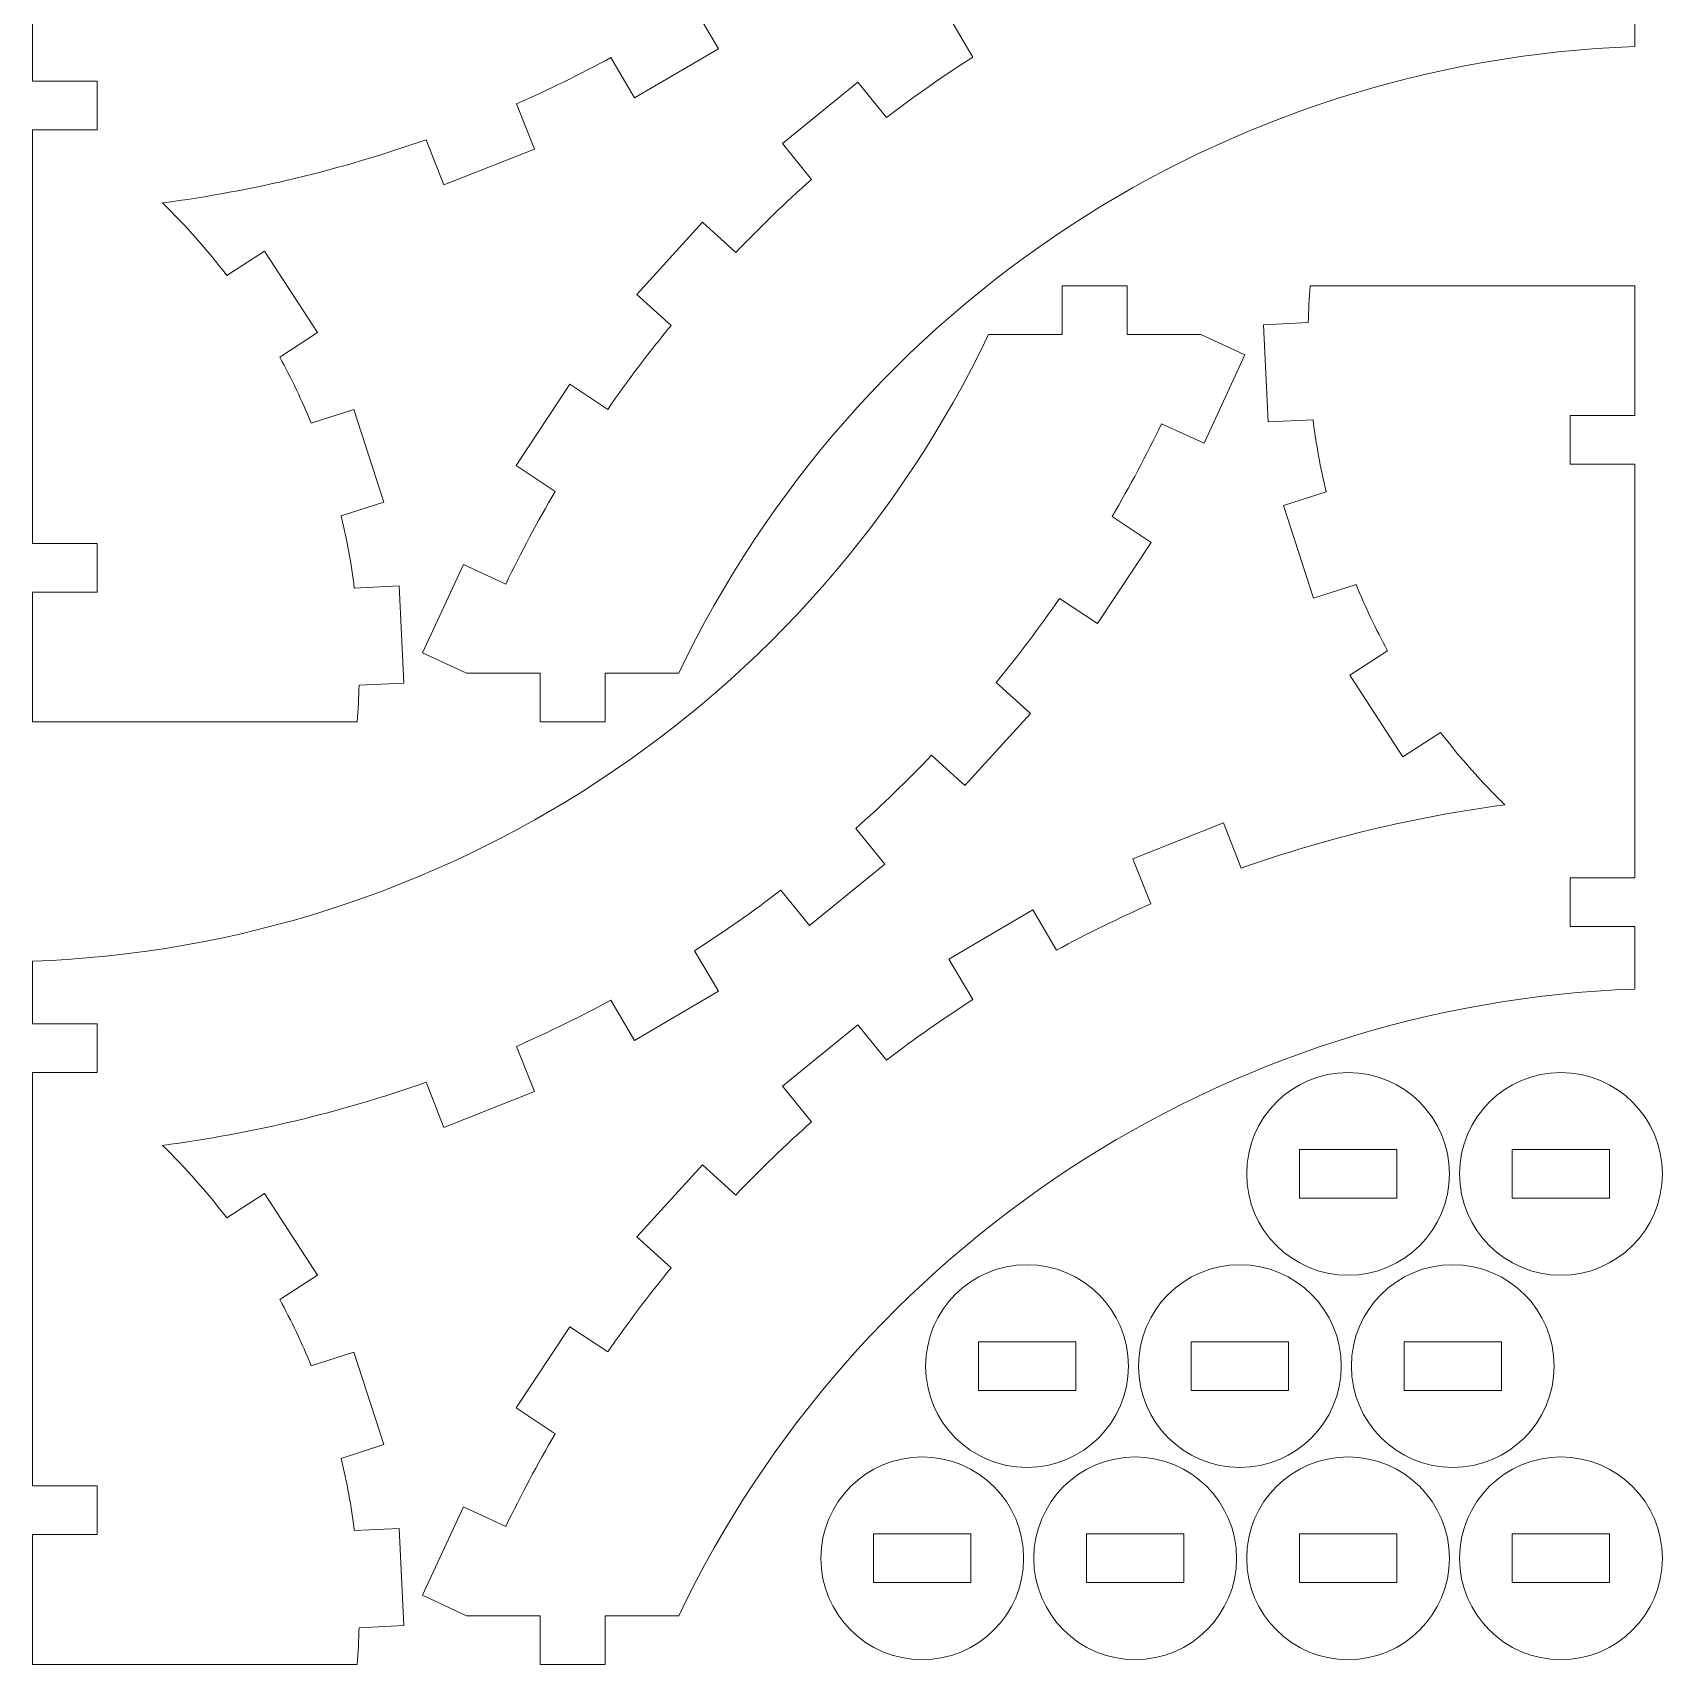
# Model space of a CAD drawing. Header units: millimetres. Extents: x -254 to 254, y -206 to 206.
# Drawn here: x -253.8 to -153.4, y 5 to 105.7 of the extents above; entities that cross this region are included whole.
import ezdxf

# ---------------------------------------------------------------- set-up
doc = ezdxf.new("R2010")
doc.units = ezdxf.units.MM
doc.header["$MEASUREMENT"] = 0
doc.layers.add('Camada 1', color=7, linetype='Continuous')

msp = doc.modelspace()

# ---------------------------------------------------------------- linework, layer by layer
at = {"layer": 'Camada 1', "lineweight": 20}
for points, knots in [([(-198.4234, 119.2103), (-199.9189, 117.6447), (-201.4772, 116.1405), (-203.0946, 114.7013), (-203.0946, 114.7013), (-203.0946, 114.7013), (-201.3016, 112.4915), (-201.3016, 112.4915), (-201.3016, 112.4915), (-201.3016, 112.4915), (-205.9609, 108.711), (-205.9609, 108.711), (-205.9609, 108.711), (-205.9609, 108.711), (-207.7237, 110.8836), (-207.7237, 110.8836), (-207.7237, 110.8836), (-209.4428, 109.571), (-211.2145, 108.3285), (-213.0343, 107.1595), (-213.0343, 107.1595), (-213.0343, 107.1595), (-211.5705, 104.6588), (-211.5705, 104.6588), (-211.5705, 104.6588), (-211.5705, 104.6588), (-216.7485, 101.6277), (-216.7485, 101.6277), (-216.7485, 101.6277), (-216.7485, 101.6277), (-218.2005, 104.1081), (-218.2005, 104.1081), (-218.2005, 104.1081), (-220.0988, 103.0808), (-222.038, 102.1308), (-224.0131, 101.2604), (-224.0131, 101.2604), (-224.0131, 101.2604), (-222.9072, 98.4717), (-222.9072, 98.4717), (-222.9072, 98.4717), (-222.9072, 98.4717), (-228.4845, 96.2598), (-228.4845, 96.2598), (-228.4845, 96.2598), (-228.4845, 96.2598), (-229.5905, 99.0485), (-229.5905, 99.0485), (-229.5905, 99.0485), (-234.8558, 97.1856), (-240.3016, 95.8793), (-245.8389, 95.1508), (-245.8389, 95.1508), (-244.4075, 93.761), (-243.082, 92.266), (-241.8736, 90.6784), (-241.8736, 90.6784), (-241.8736, 90.6784), (-239.5526, 92.1842), (-239.5526, 92.1842), (-239.5526, 92.1842), (-239.5526, 92.1842), (-236.287, 87.1508), (-236.287, 87.1508), (-236.287, 87.1508), (-236.287, 87.1508), (-238.6079, 85.645), (-238.6079, 85.645), (-238.6079, 85.645), (-237.884, 84.3213), (-237.2356, 82.9578), (-236.6658, 81.5609), (-236.6658, 81.5609), (-236.6658, 81.5609), (-234.0329, 82.4109), (-234.0329, 82.4109), (-234.0329, 82.4109), (-234.0329, 82.4109), (-232.1896, 76.701), (-232.1896, 76.701), (-232.1896, 76.701), (-232.1896, 76.701), (-234.8225, 75.8511), (-234.8225, 75.8511), (-234.8225, 75.8511), (-234.468, 74.3847), (-234.1967, 72.8994), (-234.01, 71.4023), (-234.01, 71.4023), (-234.01, 71.4023), (-231.2467, 71.5379), (-231.2467, 71.5379), (-231.2467, 71.5379), (-231.2467, 71.5379), (-230.9528, 65.5451), (-230.9528, 65.5451), (-230.9528, 65.5451), (-230.9528, 65.5451), (-233.7161, 65.4095), (-233.7161, 65.4095), (-233.7161, 65.4095), (-233.7357, 64.6556), (-233.7767, 63.9024), (-233.8389, 63.1508), (-233.8389, 63.1508), (-233.8389, 63.1508), (-253.8389, 63.1508), (-253.8389, 63.1508), (-253.8389, 63.1508), (-253.8389, 63.1508), (-253.8389, 71.1508), (-253.8389, 71.1508), (-253.8389, 71.1508), (-253.8389, 71.1508), (-249.853, 71.1508), (-249.853, 71.1508), (-249.853, 71.1508), (-249.853, 71.1508), (-249.853, 74.1508), (-249.853, 74.1508), (-249.853, 74.1508), (-249.853, 74.1508), (-253.8389, 74.1508), (-253.8389, 74.1508), (-253.8389, 74.1508), (-253.8389, 74.1508), (-253.8389, 76.2362), (-253.8389, 76.2362), (-253.8389, 76.2362), (-253.8389, 76.2362), (-253.8389, 82.0304), (-253.8389, 82.0304), (-253.8389, 82.0304), (-253.8389, 82.0304), (-253.8389, 83.1154), (-253.8389, 83.1154), (-253.8389, 83.1154), (-253.8389, 83.1154), (-253.8389, 84.0413), (-253.8389, 84.0413), (-253.8389, 84.0413), (-253.8389, 84.0413), (-253.8389, 87.7763), (-253.8389, 87.7763), (-253.8389, 87.7763), (-253.8389, 87.7763), (-253.8389, 89.258), (-253.8389, 89.258), (-253.8389, 89.258), (-253.8389, 89.258), (-253.8389, 95.354), (-253.8389, 95.354), (-253.8389, 95.354), (-253.8389, 95.354), (-253.8389, 99.6508), (-253.8389, 99.6508), (-253.8389, 99.6508), (-253.8389, 99.6508), (-249.853, 99.6508), (-249.853, 99.6508), (-249.853, 99.6508), (-249.853, 99.6508), (-249.853, 102.6508), (-249.853, 102.6508), (-249.853, 102.6508), (-249.853, 102.6508), (-253.8389, 102.6508), (-253.8389, 102.6508), (-253.8389, 102.6508), (-253.8389, 102.6508), (-253.8389, 106.511), (-253.8389, 106.511), (-253.8389, 106.511), (-228.5367, 107.4175), (-205.8333, 122.3062), (-194.9179, 145.1508), (-194.9179, 145.1508), (-194.9179, 145.1508), (-190.3784, 145.1508), (-190.3784, 145.1508), (-190.3784, 145.1508), (-190.3784, 145.1508), (-190.3784, 148.1508), (-190.3784, 148.1508), (-190.3784, 148.1508), (-190.3784, 148.1508), (-186.3784, 148.1508), (-186.3784, 148.1508), (-186.3784, 148.1508), (-186.3784, 148.1508), (-186.3784, 145.1508), (-186.3784, 145.1508), (-186.3784, 145.1508), (-186.3784, 145.1508), (-181.8389, 145.1508), (-181.8389, 145.1508), (-181.8389, 145.1508), (-181.8389, 145.1508), (-179.1159, 143.8919), (-179.1159, 143.8919), (-179.1159, 143.8919), (-179.1159, 143.8919), (-181.6337, 138.4457), (-181.6337, 138.4457), (-181.6337, 138.4457), (-181.6337, 138.4457), (-184.246, 139.6535), (-184.246, 139.6535), (-184.246, 139.6535), (-185.1866, 137.7075), (-186.2056, 135.8005), (-187.3005, 133.9371), (-187.3005, 133.9371), (-187.3005, 133.9371), (-184.885, 132.3369), (-184.885, 132.3369), (-184.885, 132.3369), (-184.885, 132.3369), (-188.1986, 127.3349), (-188.1986, 127.3349), (-188.1986, 127.3349), (-188.1986, 127.3349), (-190.5326, 128.8811), (-190.5326, 128.8811), (-190.5326, 128.8811), (-191.766, 127.1025), (-193.071, 125.3746), (-194.4445, 123.7018), (-194.4445, 123.7018), (-194.4445, 123.7018), (-192.3375, 121.789), (-192.3375, 121.789), (-192.3375, 121.789), (-192.3375, 121.789), (-196.3705, 117.3465), (-196.3705, 117.3465), (-196.3705, 117.3465), (-196.3705, 117.3465), (-198.4234, 119.2103), (-198.4234, 119.2103)], [0, 0, 0, 0, 0.01639344, 0.01639344, 0.01639344, 0.01639344, 0.03278689, 0.03278689, 0.03278689, 0.03278689, 0.04918033, 0.04918033, 0.04918033, 0.04918033, 0.06557377, 0.06557377, 0.06557377, 0.06557377, 0.08196721, 0.08196721, 0.08196721, 0.08196721, 0.09836066, 0.09836066, 0.09836066, 0.09836066, 0.1147541, 0.1147541, 0.1147541, 0.1147541, 0.13114754, 0.13114754, 0.13114754, 0.13114754, 0.14754098, 0.14754098, 0.14754098, 0.14754098, 0.16393443, 0.16393443, 0.16393443, 0.16393443, 0.18032787, 0.18032787, 0.18032787, 0.18032787, 0.19672131, 0.19672131, 0.19672131, 0.19672131, 0.21311475, 0.21311475, 0.21311475, 0.21311475, 0.2295082, 0.2295082, 0.2295082, 0.2295082, 0.24590164, 0.24590164, 0.24590164, 0.24590164, 0.26229508, 0.26229508, 0.26229508, 0.26229508, 0.27868852, 0.27868852, 0.27868852, 0.27868852, 0.29508197, 0.29508197, 0.29508197, 0.29508197, 0.31147541, 0.31147541, 0.31147541, 0.31147541, 0.32786885, 0.32786885, 0.32786885, 0.32786885, 0.3442623, 0.3442623, 0.3442623, 0.3442623, 0.36065574, 0.36065574, 0.36065574, 0.36065574, 0.37704918, 0.37704918, 0.37704918, 0.37704918, 0.39344262, 0.39344262, 0.39344262, 0.39344262, 0.40983607, 0.40983607, 0.40983607, 0.40983607, 0.42622951, 0.42622951, 0.42622951, 0.42622951, 0.44262295, 0.44262295, 0.44262295, 0.44262295, 0.45901639, 0.45901639, 0.45901639, 0.45901639, 0.47540984, 0.47540984, 0.47540984, 0.47540984, 0.49180328, 0.49180328, 0.49180328, 0.49180328, 0.50819672, 0.50819672, 0.50819672, 0.50819672, 0.52459016, 0.52459016, 0.52459016, 0.52459016, 0.54098361, 0.54098361, 0.54098361, 0.54098361, 0.55737705, 0.55737705, 0.55737705, 0.55737705, 0.57377049, 0.57377049, 0.57377049, 0.57377049, 0.59016393, 0.59016393, 0.59016393, 0.59016393, 0.60655738, 0.60655738, 0.60655738, 0.60655738, 0.62295082, 0.62295082, 0.62295082, 0.62295082, 0.63934426, 0.63934426, 0.63934426, 0.63934426, 0.6557377, 0.6557377, 0.6557377, 0.6557377, 0.67213115, 0.67213115, 0.67213115, 0.67213115, 0.68852459, 0.68852459, 0.68852459, 0.68852459, 0.70491803, 0.70491803, 0.70491803, 0.70491803, 0.72131148, 0.72131148, 0.72131148, 0.72131148, 0.73770492, 0.73770492, 0.73770492, 0.73770492, 0.75409836, 0.75409836, 0.75409836, 0.75409836, 0.7704918, 0.7704918, 0.7704918, 0.7704918, 0.78688525, 0.78688525, 0.78688525, 0.78688525, 0.80327869, 0.80327869, 0.80327869, 0.80327869, 0.81967213, 0.81967213, 0.81967213, 0.81967213, 0.83606557, 0.83606557, 0.83606557, 0.83606557, 0.85245902, 0.85245902, 0.85245902, 0.85245902, 0.86885246, 0.86885246, 0.86885246, 0.86885246, 0.8852459, 0.8852459, 0.8852459, 0.8852459, 0.90163934, 0.90163934, 0.90163934, 0.90163934, 0.91803279, 0.91803279, 0.91803279, 0.91803279, 0.93442623, 0.93442623, 0.93442623, 0.93442623, 0.95081967, 0.95081967, 0.95081967, 0.95081967, 0.96721311, 0.96721311, 0.96721311, 0.96721311, 1, 1, 1, 1]), ([(-210.5008, 92.0913), (-209.0053, 93.6569), (-207.447, 95.1611), (-205.8296, 96.6003), (-205.8296, 96.6003), (-205.8296, 96.6003), (-207.6226, 98.8101), (-207.6226, 98.8101), (-207.6226, 98.8101), (-207.6226, 98.8101), (-202.9633, 102.5906), (-202.9633, 102.5906), (-202.9633, 102.5906), (-202.9633, 102.5906), (-201.2005, 100.418), (-201.2005, 100.418), (-201.2005, 100.418), (-199.4814, 101.7306), (-197.7097, 102.9731), (-195.8899, 104.1421), (-195.8899, 104.1421), (-195.8899, 104.1421), (-197.3537, 106.6428), (-197.3537, 106.6428), (-197.3537, 106.6428), (-197.3537, 106.6428), (-192.1757, 109.6739), (-192.1757, 109.6739), (-192.1757, 109.6739), (-192.1757, 109.6739), (-190.7237, 107.1935), (-190.7237, 107.1935), (-190.7237, 107.1935), (-188.8254, 108.2208), (-186.8862, 109.1708), (-184.9111, 110.0412), (-184.9111, 110.0412), (-184.9111, 110.0412), (-186.017, 112.8299), (-186.017, 112.8299), (-186.017, 112.8299), (-186.017, 112.8299), (-180.4397, 115.0418), (-180.4397, 115.0418), (-180.4397, 115.0418), (-180.4397, 115.0418), (-179.3337, 112.2531), (-179.3337, 112.2531), (-179.3337, 112.2531), (-174.0684, 114.116), (-168.6226, 115.4223), (-163.0853, 116.1508), (-163.0853, 116.1508), (-164.5167, 117.5406), (-165.8422, 119.0356), (-167.0506, 120.6232), (-167.0506, 120.6232), (-167.0506, 120.6232), (-169.3716, 119.1174), (-169.3716, 119.1174), (-169.3716, 119.1174), (-169.3716, 119.1174), (-172.6372, 124.1508), (-172.6372, 124.1508), (-172.6372, 124.1508), (-172.6372, 124.1508), (-170.3163, 125.6566), (-170.3163, 125.6566), (-170.3163, 125.6566), (-171.0402, 126.9803), (-171.6886, 128.3438), (-172.2584, 129.7407), (-172.2584, 129.7407), (-172.2584, 129.7407), (-174.8913, 128.8907), (-174.8913, 128.8907), (-174.8913, 128.8907), (-174.8913, 128.8907), (-176.7346, 134.6006), (-176.7346, 134.6006), (-176.7346, 134.6006), (-176.7346, 134.6006), (-174.1017, 135.4505), (-174.1017, 135.4505), (-174.1017, 135.4505), (-174.4562, 136.9169), (-174.7275, 138.4022), (-174.9142, 139.8993), (-174.9142, 139.8993), (-174.9142, 139.8993), (-177.6775, 139.7637), (-177.6775, 139.7637), (-177.6775, 139.7637), (-177.6775, 139.7637), (-177.9714, 145.7565), (-177.9714, 145.7565), (-177.9714, 145.7565), (-177.9714, 145.7565), (-175.2081, 145.8921), (-175.2081, 145.8921), (-175.2081, 145.8921), (-175.1885, 146.646), (-175.1475, 147.3992), (-175.0853, 148.1508), (-175.0853, 148.1508), (-175.0853, 148.1508), (-155.0853, 148.1508), (-155.0853, 148.1508), (-155.0853, 148.1508), (-155.0853, 148.1508), (-155.0853, 140.1508), (-155.0853, 140.1508), (-155.0853, 140.1508), (-155.0853, 140.1508), (-159.0712, 140.1508), (-159.0712, 140.1508), (-159.0712, 140.1508), (-159.0712, 140.1508), (-159.0712, 137.1508), (-159.0712, 137.1508), (-159.0712, 137.1508), (-159.0712, 137.1508), (-155.0853, 137.1508), (-155.0853, 137.1508), (-155.0853, 137.1508), (-155.0853, 137.1508), (-155.0853, 134.2371), (-155.0853, 134.2371), (-155.0853, 134.2371), (-155.0853, 134.2371), (-155.0853, 131.115), (-155.0853, 131.115), (-155.0853, 131.115), (-155.0853, 131.115), (-155.0853, 129.4217), (-155.0853, 129.4217), (-155.0853, 129.4217), (-155.0853, 129.4217), (-155.0853, 125.8454), (-155.0853, 125.8454), (-155.0853, 125.8454), (-155.0853, 125.8454), (-155.0853, 124.13), (-155.0853, 124.13), (-155.0853, 124.13), (-155.0853, 124.13), (-155.0853, 123.0408), (-155.0853, 123.0408), (-155.0853, 123.0408), (-155.0853, 123.0408), (-155.0853, 119.9321), (-155.0853, 119.9321), (-155.0853, 119.9321), (-155.0853, 119.9321), (-155.0853, 111.6508), (-155.0853, 111.6508), (-155.0853, 111.6508), (-155.0853, 111.6508), (-159.0712, 111.6508), (-159.0712, 111.6508), (-159.0712, 111.6508), (-159.0712, 111.6508), (-159.0712, 108.6508), (-159.0712, 108.6508), (-159.0712, 108.6508), (-159.0712, 108.6508), (-155.0853, 108.6508), (-155.0853, 108.6508), (-155.0853, 108.6508), (-155.0853, 108.6508), (-155.0853, 104.7906), (-155.0853, 104.7906), (-155.0853, 104.7906), (-180.3875, 103.8841), (-203.0909, 88.9954), (-214.0063, 66.1508), (-214.0063, 66.1508), (-214.0063, 66.1508), (-218.5458, 66.1508), (-218.5458, 66.1508), (-218.5458, 66.1508), (-218.5458, 66.1508), (-218.5458, 63.1508), (-218.5458, 63.1508), (-218.5458, 63.1508), (-218.5458, 63.1508), (-222.5458, 63.1508), (-222.5458, 63.1508), (-222.5458, 63.1508), (-222.5458, 63.1508), (-222.5458, 66.1508), (-222.5458, 66.1508), (-222.5458, 66.1508), (-222.5458, 66.1508), (-227.0853, 66.1508), (-227.0853, 66.1508), (-227.0853, 66.1508), (-227.0853, 66.1508), (-229.8083, 67.4097), (-229.8083, 67.4097), (-229.8083, 67.4097), (-229.8083, 67.4097), (-227.2905, 72.8559), (-227.2905, 72.8559), (-227.2905, 72.8559), (-227.2905, 72.8559), (-224.6782, 71.6481), (-224.6782, 71.6481), (-224.6782, 71.6481), (-223.7376, 73.5941), (-222.7186, 75.5011), (-221.6237, 77.3645), (-221.6237, 77.3645), (-221.6237, 77.3645), (-224.0392, 78.9647), (-224.0392, 78.9647), (-224.0392, 78.9647), (-224.0392, 78.9647), (-220.7256, 83.9667), (-220.7256, 83.9667), (-220.7256, 83.9667), (-220.7256, 83.9667), (-218.3916, 82.4205), (-218.3916, 82.4205), (-218.3916, 82.4205), (-217.1582, 84.1991), (-215.8532, 85.927), (-214.4797, 87.5998), (-214.4797, 87.5998), (-214.4797, 87.5998), (-216.5867, 89.5126), (-216.5867, 89.5126), (-216.5867, 89.5126), (-216.5867, 89.5126), (-212.5537, 93.9551), (-212.5537, 93.9551), (-212.5537, 93.9551), (-212.5537, 93.9551), (-210.5008, 92.0913), (-210.5008, 92.0913)], [0, 0, 0, 0, 0.01639344, 0.01639344, 0.01639344, 0.01639344, 0.03278689, 0.03278689, 0.03278689, 0.03278689, 0.04918033, 0.04918033, 0.04918033, 0.04918033, 0.06557377, 0.06557377, 0.06557377, 0.06557377, 0.08196721, 0.08196721, 0.08196721, 0.08196721, 0.09836066, 0.09836066, 0.09836066, 0.09836066, 0.1147541, 0.1147541, 0.1147541, 0.1147541, 0.13114754, 0.13114754, 0.13114754, 0.13114754, 0.14754098, 0.14754098, 0.14754098, 0.14754098, 0.16393443, 0.16393443, 0.16393443, 0.16393443, 0.18032787, 0.18032787, 0.18032787, 0.18032787, 0.19672131, 0.19672131, 0.19672131, 0.19672131, 0.21311475, 0.21311475, 0.21311475, 0.21311475, 0.2295082, 0.2295082, 0.2295082, 0.2295082, 0.24590164, 0.24590164, 0.24590164, 0.24590164, 0.26229508, 0.26229508, 0.26229508, 0.26229508, 0.27868852, 0.27868852, 0.27868852, 0.27868852, 0.29508197, 0.29508197, 0.29508197, 0.29508197, 0.31147541, 0.31147541, 0.31147541, 0.31147541, 0.32786885, 0.32786885, 0.32786885, 0.32786885, 0.3442623, 0.3442623, 0.3442623, 0.3442623, 0.36065574, 0.36065574, 0.36065574, 0.36065574, 0.37704918, 0.37704918, 0.37704918, 0.37704918, 0.39344262, 0.39344262, 0.39344262, 0.39344262, 0.40983607, 0.40983607, 0.40983607, 0.40983607, 0.42622951, 0.42622951, 0.42622951, 0.42622951, 0.44262295, 0.44262295, 0.44262295, 0.44262295, 0.45901639, 0.45901639, 0.45901639, 0.45901639, 0.47540984, 0.47540984, 0.47540984, 0.47540984, 0.49180328, 0.49180328, 0.49180328, 0.49180328, 0.50819672, 0.50819672, 0.50819672, 0.50819672, 0.52459016, 0.52459016, 0.52459016, 0.52459016, 0.54098361, 0.54098361, 0.54098361, 0.54098361, 0.55737705, 0.55737705, 0.55737705, 0.55737705, 0.57377049, 0.57377049, 0.57377049, 0.57377049, 0.59016393, 0.59016393, 0.59016393, 0.59016393, 0.60655738, 0.60655738, 0.60655738, 0.60655738, 0.62295082, 0.62295082, 0.62295082, 0.62295082, 0.63934426, 0.63934426, 0.63934426, 0.63934426, 0.6557377, 0.6557377, 0.6557377, 0.6557377, 0.67213115, 0.67213115, 0.67213115, 0.67213115, 0.68852459, 0.68852459, 0.68852459, 0.68852459, 0.70491803, 0.70491803, 0.70491803, 0.70491803, 0.72131148, 0.72131148, 0.72131148, 0.72131148, 0.73770492, 0.73770492, 0.73770492, 0.73770492, 0.75409836, 0.75409836, 0.75409836, 0.75409836, 0.7704918, 0.7704918, 0.7704918, 0.7704918, 0.78688525, 0.78688525, 0.78688525, 0.78688525, 0.80327869, 0.80327869, 0.80327869, 0.80327869, 0.81967213, 0.81967213, 0.81967213, 0.81967213, 0.83606557, 0.83606557, 0.83606557, 0.83606557, 0.85245902, 0.85245902, 0.85245902, 0.85245902, 0.86885246, 0.86885246, 0.86885246, 0.86885246, 0.8852459, 0.8852459, 0.8852459, 0.8852459, 0.90163934, 0.90163934, 0.90163934, 0.90163934, 0.91803279, 0.91803279, 0.91803279, 0.91803279, 0.93442623, 0.93442623, 0.93442623, 0.93442623, 0.95081967, 0.95081967, 0.95081967, 0.95081967, 0.96721311, 0.96721311, 0.96721311, 0.96721311, 1, 1, 1, 1]), ([(-198.4234, 61.0919), (-199.9189, 59.5263), (-201.4772, 58.0221), (-203.0946, 56.5829), (-203.0946, 56.5829), (-203.0946, 56.5829), (-201.3016, 54.3731), (-201.3016, 54.3731), (-201.3016, 54.3731), (-201.3016, 54.3731), (-205.9609, 50.5926), (-205.9609, 50.5926), (-205.9609, 50.5926), (-205.9609, 50.5926), (-207.7237, 52.7652), (-207.7237, 52.7652), (-207.7237, 52.7652), (-209.4428, 51.4526), (-211.2145, 50.2101), (-213.0343, 49.0411), (-213.0343, 49.0411), (-213.0343, 49.0411), (-211.5705, 46.5404), (-211.5705, 46.5404), (-211.5705, 46.5404), (-211.5705, 46.5404), (-216.7485, 43.5093), (-216.7485, 43.5093), (-216.7485, 43.5093), (-216.7485, 43.5093), (-218.2005, 45.9897), (-218.2005, 45.9897), (-218.2005, 45.9897), (-220.0988, 44.9624), (-222.038, 44.0124), (-224.0131, 43.142), (-224.0131, 43.142), (-224.0131, 43.142), (-222.9072, 40.3533), (-222.9072, 40.3533), (-222.9072, 40.3533), (-222.9072, 40.3533), (-228.4845, 38.1414), (-228.4845, 38.1414), (-228.4845, 38.1414), (-228.4845, 38.1414), (-229.5905, 40.9301), (-229.5905, 40.9301), (-229.5905, 40.9301), (-234.8558, 39.0672), (-240.3016, 37.7609), (-245.8389, 37.0324), (-245.8389, 37.0324), (-244.4075, 35.6426), (-243.082, 34.1476), (-241.8736, 32.56), (-241.8736, 32.56), (-241.8736, 32.56), (-239.5526, 34.0658), (-239.5526, 34.0658), (-239.5526, 34.0658), (-239.5526, 34.0658), (-236.287, 29.0324), (-236.287, 29.0324), (-236.287, 29.0324), (-236.287, 29.0324), (-238.6079, 27.5266), (-238.6079, 27.5266), (-238.6079, 27.5266), (-237.884, 26.2029), (-237.2356, 24.8394), (-236.6658, 23.4425), (-236.6658, 23.4425), (-236.6658, 23.4425), (-234.0329, 24.2925), (-234.0329, 24.2925), (-234.0329, 24.2925), (-234.0329, 24.2925), (-232.1896, 18.5826), (-232.1896, 18.5826), (-232.1896, 18.5826), (-232.1896, 18.5826), (-234.8225, 17.7327), (-234.8225, 17.7327), (-234.8225, 17.7327), (-234.468, 16.2663), (-234.1967, 14.781), (-234.01, 13.2839), (-234.01, 13.2839), (-234.01, 13.2839), (-231.2467, 13.4195), (-231.2467, 13.4195), (-231.2467, 13.4195), (-231.2467, 13.4195), (-230.9528, 7.4267), (-230.9528, 7.4267), (-230.9528, 7.4267), (-230.9528, 7.4267), (-233.7161, 7.2911), (-233.7161, 7.2911), (-233.7161, 7.2911), (-233.7357, 6.5372), (-233.7767, 5.784), (-233.8389, 5.0324), (-233.8389, 5.0324), (-233.8389, 5.0324), (-253.8389, 5.0324), (-253.8389, 5.0324), (-253.8389, 5.0324), (-253.8389, 5.0324), (-253.8389, 13.0324), (-253.8389, 13.0324), (-253.8389, 13.0324), (-253.8389, 13.0324), (-249.853, 13.0324), (-249.853, 13.0324), (-249.853, 13.0324), (-249.853, 13.0324), (-249.853, 16.0324), (-249.853, 16.0324), (-249.853, 16.0324), (-249.853, 16.0324), (-253.8389, 16.0324), (-253.8389, 16.0324), (-253.8389, 16.0324), (-253.8389, 16.0324), (-253.8389, 18.1178), (-253.8389, 18.1178), (-253.8389, 18.1178), (-253.8389, 18.1178), (-253.8389, 23.912), (-253.8389, 23.912), (-253.8389, 23.912), (-253.8389, 23.912), (-253.8389, 24.997), (-253.8389, 24.997), (-253.8389, 24.997), (-253.8389, 24.997), (-253.8389, 25.9229), (-253.8389, 25.9229), (-253.8389, 25.9229), (-253.8389, 25.9229), (-253.8389, 29.6579), (-253.8389, 29.6579), (-253.8389, 29.6579), (-253.8389, 29.6579), (-253.8389, 31.1396), (-253.8389, 31.1396), (-253.8389, 31.1396), (-253.8389, 31.1396), (-253.8389, 37.2356), (-253.8389, 37.2356), (-253.8389, 37.2356), (-253.8389, 37.2356), (-253.8389, 41.5324), (-253.8389, 41.5324), (-253.8389, 41.5324), (-253.8389, 41.5324), (-249.853, 41.5324), (-249.853, 41.5324), (-249.853, 41.5324), (-249.853, 41.5324), (-249.853, 44.5324), (-249.853, 44.5324), (-249.853, 44.5324), (-249.853, 44.5324), (-253.8389, 44.5324), (-253.8389, 44.5324), (-253.8389, 44.5324), (-253.8389, 44.5324), (-253.8389, 48.3926), (-253.8389, 48.3926), (-253.8389, 48.3926), (-228.5367, 49.2991), (-205.8333, 64.1878), (-194.9179, 87.0324), (-194.9179, 87.0324), (-194.9179, 87.0324), (-190.3784, 87.0324), (-190.3784, 87.0324), (-190.3784, 87.0324), (-190.3784, 87.0324), (-190.3784, 90.0324), (-190.3784, 90.0324), (-190.3784, 90.0324), (-190.3784, 90.0324), (-186.3784, 90.0324), (-186.3784, 90.0324), (-186.3784, 90.0324), (-186.3784, 90.0324), (-186.3784, 87.0324), (-186.3784, 87.0324), (-186.3784, 87.0324), (-186.3784, 87.0324), (-181.8389, 87.0324), (-181.8389, 87.0324), (-181.8389, 87.0324), (-181.8389, 87.0324), (-179.1159, 85.7735), (-179.1159, 85.7735), (-179.1159, 85.7735), (-179.1159, 85.7735), (-181.6337, 80.3273), (-181.6337, 80.3273), (-181.6337, 80.3273), (-181.6337, 80.3273), (-184.246, 81.5351), (-184.246, 81.5351), (-184.246, 81.5351), (-185.1866, 79.5891), (-186.2056, 77.6821), (-187.3005, 75.8187), (-187.3005, 75.8187), (-187.3005, 75.8187), (-184.885, 74.2185), (-184.885, 74.2185), (-184.885, 74.2185), (-184.885, 74.2185), (-188.1986, 69.2165), (-188.1986, 69.2165), (-188.1986, 69.2165), (-188.1986, 69.2165), (-190.5326, 70.7627), (-190.5326, 70.7627), (-190.5326, 70.7627), (-191.766, 68.9841), (-193.071, 67.2562), (-194.4445, 65.5834), (-194.4445, 65.5834), (-194.4445, 65.5834), (-192.3375, 63.6706), (-192.3375, 63.6706), (-192.3375, 63.6706), (-192.3375, 63.6706), (-196.3705, 59.2281), (-196.3705, 59.2281), (-196.3705, 59.2281), (-196.3705, 59.2281), (-198.4234, 61.0919), (-198.4234, 61.0919)], [0, 0, 0, 0, 0.01639344, 0.01639344, 0.01639344, 0.01639344, 0.03278689, 0.03278689, 0.03278689, 0.03278689, 0.04918033, 0.04918033, 0.04918033, 0.04918033, 0.06557377, 0.06557377, 0.06557377, 0.06557377, 0.08196721, 0.08196721, 0.08196721, 0.08196721, 0.09836066, 0.09836066, 0.09836066, 0.09836066, 0.1147541, 0.1147541, 0.1147541, 0.1147541, 0.13114754, 0.13114754, 0.13114754, 0.13114754, 0.14754098, 0.14754098, 0.14754098, 0.14754098, 0.16393443, 0.16393443, 0.16393443, 0.16393443, 0.18032787, 0.18032787, 0.18032787, 0.18032787, 0.19672131, 0.19672131, 0.19672131, 0.19672131, 0.21311475, 0.21311475, 0.21311475, 0.21311475, 0.2295082, 0.2295082, 0.2295082, 0.2295082, 0.24590164, 0.24590164, 0.24590164, 0.24590164, 0.26229508, 0.26229508, 0.26229508, 0.26229508, 0.27868852, 0.27868852, 0.27868852, 0.27868852, 0.29508197, 0.29508197, 0.29508197, 0.29508197, 0.31147541, 0.31147541, 0.31147541, 0.31147541, 0.32786885, 0.32786885, 0.32786885, 0.32786885, 0.3442623, 0.3442623, 0.3442623, 0.3442623, 0.36065574, 0.36065574, 0.36065574, 0.36065574, 0.37704918, 0.37704918, 0.37704918, 0.37704918, 0.39344262, 0.39344262, 0.39344262, 0.39344262, 0.40983607, 0.40983607, 0.40983607, 0.40983607, 0.42622951, 0.42622951, 0.42622951, 0.42622951, 0.44262295, 0.44262295, 0.44262295, 0.44262295, 0.45901639, 0.45901639, 0.45901639, 0.45901639, 0.47540984, 0.47540984, 0.47540984, 0.47540984, 0.49180328, 0.49180328, 0.49180328, 0.49180328, 0.50819672, 0.50819672, 0.50819672, 0.50819672, 0.52459016, 0.52459016, 0.52459016, 0.52459016, 0.54098361, 0.54098361, 0.54098361, 0.54098361, 0.55737705, 0.55737705, 0.55737705, 0.55737705, 0.57377049, 0.57377049, 0.57377049, 0.57377049, 0.59016393, 0.59016393, 0.59016393, 0.59016393, 0.60655738, 0.60655738, 0.60655738, 0.60655738, 0.62295082, 0.62295082, 0.62295082, 0.62295082, 0.63934426, 0.63934426, 0.63934426, 0.63934426, 0.6557377, 0.6557377, 0.6557377, 0.6557377, 0.67213115, 0.67213115, 0.67213115, 0.67213115, 0.68852459, 0.68852459, 0.68852459, 0.68852459, 0.70491803, 0.70491803, 0.70491803, 0.70491803, 0.72131148, 0.72131148, 0.72131148, 0.72131148, 0.73770492, 0.73770492, 0.73770492, 0.73770492, 0.75409836, 0.75409836, 0.75409836, 0.75409836, 0.7704918, 0.7704918, 0.7704918, 0.7704918, 0.78688525, 0.78688525, 0.78688525, 0.78688525, 0.80327869, 0.80327869, 0.80327869, 0.80327869, 0.81967213, 0.81967213, 0.81967213, 0.81967213, 0.83606557, 0.83606557, 0.83606557, 0.83606557, 0.85245902, 0.85245902, 0.85245902, 0.85245902, 0.86885246, 0.86885246, 0.86885246, 0.86885246, 0.8852459, 0.8852459, 0.8852459, 0.8852459, 0.90163934, 0.90163934, 0.90163934, 0.90163934, 0.91803279, 0.91803279, 0.91803279, 0.91803279, 0.93442623, 0.93442623, 0.93442623, 0.93442623, 0.95081967, 0.95081967, 0.95081967, 0.95081967, 0.96721311, 0.96721311, 0.96721311, 0.96721311, 1, 1, 1, 1]), ([(-210.5008, 33.9729), (-209.0053, 35.5385), (-207.447, 37.0427), (-205.8296, 38.4819), (-205.8296, 38.4819), (-205.8296, 38.4819), (-207.6226, 40.6917), (-207.6226, 40.6917), (-207.6226, 40.6917), (-207.6226, 40.6917), (-202.9633, 44.4722), (-202.9633, 44.4722), (-202.9633, 44.4722), (-202.9633, 44.4722), (-201.2005, 42.2996), (-201.2005, 42.2996), (-201.2005, 42.2996), (-199.4814, 43.6122), (-197.7097, 44.8547), (-195.8899, 46.0237), (-195.8899, 46.0237), (-195.8899, 46.0237), (-197.3537, 48.5244), (-197.3537, 48.5244), (-197.3537, 48.5244), (-197.3537, 48.5244), (-192.1757, 51.5555), (-192.1757, 51.5555), (-192.1757, 51.5555), (-192.1757, 51.5555), (-190.7237, 49.0751), (-190.7237, 49.0751), (-190.7237, 49.0751), (-188.8254, 50.1024), (-186.8862, 51.0524), (-184.9111, 51.9228), (-184.9111, 51.9228), (-184.9111, 51.9228), (-186.017, 54.7115), (-186.017, 54.7115), (-186.017, 54.7115), (-186.017, 54.7115), (-180.4397, 56.9234), (-180.4397, 56.9234), (-180.4397, 56.9234), (-180.4397, 56.9234), (-179.3337, 54.1347), (-179.3337, 54.1347), (-179.3337, 54.1347), (-174.0684, 55.9976), (-168.6226, 57.3039), (-163.0853, 58.0324), (-163.0853, 58.0324), (-164.5167, 59.4222), (-165.8422, 60.9172), (-167.0506, 62.5048), (-167.0506, 62.5048), (-167.0506, 62.5048), (-169.3716, 60.999), (-169.3716, 60.999), (-169.3716, 60.999), (-169.3716, 60.999), (-172.6372, 66.0324), (-172.6372, 66.0324), (-172.6372, 66.0324), (-172.6372, 66.0324), (-170.3163, 67.5382), (-170.3163, 67.5382), (-170.3163, 67.5382), (-171.0402, 68.8619), (-171.6886, 70.2254), (-172.2584, 71.6223), (-172.2584, 71.6223), (-172.2584, 71.6223), (-174.8913, 70.7723), (-174.8913, 70.7723), (-174.8913, 70.7723), (-174.8913, 70.7723), (-176.7346, 76.4822), (-176.7346, 76.4822), (-176.7346, 76.4822), (-176.7346, 76.4822), (-174.1017, 77.3321), (-174.1017, 77.3321), (-174.1017, 77.3321), (-174.4562, 78.7985), (-174.7275, 80.2838), (-174.9142, 81.7809), (-174.9142, 81.7809), (-174.9142, 81.7809), (-177.6775, 81.6453), (-177.6775, 81.6453), (-177.6775, 81.6453), (-177.6775, 81.6453), (-177.9714, 87.6381), (-177.9714, 87.6381), (-177.9714, 87.6381), (-177.9714, 87.6381), (-175.2081, 87.7737), (-175.2081, 87.7737), (-175.2081, 87.7737), (-175.1885, 88.5276), (-175.1475, 89.2808), (-175.0853, 90.0324), (-175.0853, 90.0324), (-175.0853, 90.0324), (-155.0853, 90.0324), (-155.0853, 90.0324), (-155.0853, 90.0324), (-155.0853, 90.0324), (-155.0853, 82.0324), (-155.0853, 82.0324), (-155.0853, 82.0324), (-155.0853, 82.0324), (-159.0712, 82.0324), (-159.0712, 82.0324), (-159.0712, 82.0324), (-159.0712, 82.0324), (-159.0712, 79.0324), (-159.0712, 79.0324), (-159.0712, 79.0324), (-159.0712, 79.0324), (-155.0853, 79.0324), (-155.0853, 79.0324), (-155.0853, 79.0324), (-155.0853, 79.0324), (-155.0853, 76.1187), (-155.0853, 76.1187), (-155.0853, 76.1187), (-155.0853, 76.1187), (-155.0853, 72.9966), (-155.0853, 72.9966), (-155.0853, 72.9966), (-155.0853, 72.9966), (-155.0853, 71.3033), (-155.0853, 71.3033), (-155.0853, 71.3033), (-155.0853, 71.3033), (-155.0853, 67.727), (-155.0853, 67.727), (-155.0853, 67.727), (-155.0853, 67.727), (-155.0853, 66.0116), (-155.0853, 66.0116), (-155.0853, 66.0116), (-155.0853, 66.0116), (-155.0853, 64.9224), (-155.0853, 64.9224), (-155.0853, 64.9224), (-155.0853, 64.9224), (-155.0853, 61.8137), (-155.0853, 61.8137), (-155.0853, 61.8137), (-155.0853, 61.8137), (-155.0853, 53.5324), (-155.0853, 53.5324), (-155.0853, 53.5324), (-155.0853, 53.5324), (-159.0712, 53.5324), (-159.0712, 53.5324), (-159.0712, 53.5324), (-159.0712, 53.5324), (-159.0712, 50.5324), (-159.0712, 50.5324), (-159.0712, 50.5324), (-159.0712, 50.5324), (-155.0853, 50.5324), (-155.0853, 50.5324), (-155.0853, 50.5324), (-155.0853, 50.5324), (-155.0853, 46.6722), (-155.0853, 46.6722), (-155.0853, 46.6722), (-180.3875, 45.7657), (-203.0909, 30.877), (-214.0063, 8.0324), (-214.0063, 8.0324), (-214.0063, 8.0324), (-218.5458, 8.0324), (-218.5458, 8.0324), (-218.5458, 8.0324), (-218.5458, 8.0324), (-218.5458, 5.0324), (-218.5458, 5.0324), (-218.5458, 5.0324), (-218.5458, 5.0324), (-222.5458, 5.0324), (-222.5458, 5.0324), (-222.5458, 5.0324), (-222.5458, 5.0324), (-222.5458, 8.0324), (-222.5458, 8.0324), (-222.5458, 8.0324), (-222.5458, 8.0324), (-227.0853, 8.0324), (-227.0853, 8.0324), (-227.0853, 8.0324), (-227.0853, 8.0324), (-229.8083, 9.2913), (-229.8083, 9.2913), (-229.8083, 9.2913), (-229.8083, 9.2913), (-227.2905, 14.7375), (-227.2905, 14.7375), (-227.2905, 14.7375), (-227.2905, 14.7375), (-224.6782, 13.5297), (-224.6782, 13.5297), (-224.6782, 13.5297), (-223.7376, 15.4757), (-222.7186, 17.3827), (-221.6237, 19.2461), (-221.6237, 19.2461), (-221.6237, 19.2461), (-224.0392, 20.8463), (-224.0392, 20.8463), (-224.0392, 20.8463), (-224.0392, 20.8463), (-220.7256, 25.8483), (-220.7256, 25.8483), (-220.7256, 25.8483), (-220.7256, 25.8483), (-218.3916, 24.3021), (-218.3916, 24.3021), (-218.3916, 24.3021), (-217.1582, 26.0807), (-215.8532, 27.8086), (-214.4797, 29.4814), (-214.4797, 29.4814), (-214.4797, 29.4814), (-216.5867, 31.3942), (-216.5867, 31.3942), (-216.5867, 31.3942), (-216.5867, 31.3942), (-212.5537, 35.8367), (-212.5537, 35.8367), (-212.5537, 35.8367), (-212.5537, 35.8367), (-210.5008, 33.9729), (-210.5008, 33.9729)], [0, 0, 0, 0, 0.01639344, 0.01639344, 0.01639344, 0.01639344, 0.03278689, 0.03278689, 0.03278689, 0.03278689, 0.04918033, 0.04918033, 0.04918033, 0.04918033, 0.06557377, 0.06557377, 0.06557377, 0.06557377, 0.08196721, 0.08196721, 0.08196721, 0.08196721, 0.09836066, 0.09836066, 0.09836066, 0.09836066, 0.1147541, 0.1147541, 0.1147541, 0.1147541, 0.13114754, 0.13114754, 0.13114754, 0.13114754, 0.14754098, 0.14754098, 0.14754098, 0.14754098, 0.16393443, 0.16393443, 0.16393443, 0.16393443, 0.18032787, 0.18032787, 0.18032787, 0.18032787, 0.19672131, 0.19672131, 0.19672131, 0.19672131, 0.21311475, 0.21311475, 0.21311475, 0.21311475, 0.2295082, 0.2295082, 0.2295082, 0.2295082, 0.24590164, 0.24590164, 0.24590164, 0.24590164, 0.26229508, 0.26229508, 0.26229508, 0.26229508, 0.27868852, 0.27868852, 0.27868852, 0.27868852, 0.29508197, 0.29508197, 0.29508197, 0.29508197, 0.31147541, 0.31147541, 0.31147541, 0.31147541, 0.32786885, 0.32786885, 0.32786885, 0.32786885, 0.3442623, 0.3442623, 0.3442623, 0.3442623, 0.36065574, 0.36065574, 0.36065574, 0.36065574, 0.37704918, 0.37704918, 0.37704918, 0.37704918, 0.39344262, 0.39344262, 0.39344262, 0.39344262, 0.40983607, 0.40983607, 0.40983607, 0.40983607, 0.42622951, 0.42622951, 0.42622951, 0.42622951, 0.44262295, 0.44262295, 0.44262295, 0.44262295, 0.45901639, 0.45901639, 0.45901639, 0.45901639, 0.47540984, 0.47540984, 0.47540984, 0.47540984, 0.49180328, 0.49180328, 0.49180328, 0.49180328, 0.50819672, 0.50819672, 0.50819672, 0.50819672, 0.52459016, 0.52459016, 0.52459016, 0.52459016, 0.54098361, 0.54098361, 0.54098361, 0.54098361, 0.55737705, 0.55737705, 0.55737705, 0.55737705, 0.57377049, 0.57377049, 0.57377049, 0.57377049, 0.59016393, 0.59016393, 0.59016393, 0.59016393, 0.60655738, 0.60655738, 0.60655738, 0.60655738, 0.62295082, 0.62295082, 0.62295082, 0.62295082, 0.63934426, 0.63934426, 0.63934426, 0.63934426, 0.6557377, 0.6557377, 0.6557377, 0.6557377, 0.67213115, 0.67213115, 0.67213115, 0.67213115, 0.68852459, 0.68852459, 0.68852459, 0.68852459, 0.70491803, 0.70491803, 0.70491803, 0.70491803, 0.72131148, 0.72131148, 0.72131148, 0.72131148, 0.73770492, 0.73770492, 0.73770492, 0.73770492, 0.75409836, 0.75409836, 0.75409836, 0.75409836, 0.7704918, 0.7704918, 0.7704918, 0.7704918, 0.78688525, 0.78688525, 0.78688525, 0.78688525, 0.80327869, 0.80327869, 0.80327869, 0.80327869, 0.81967213, 0.81967213, 0.81967213, 0.81967213, 0.83606557, 0.83606557, 0.83606557, 0.83606557, 0.85245902, 0.85245902, 0.85245902, 0.85245902, 0.86885246, 0.86885246, 0.86885246, 0.86885246, 0.8852459, 0.8852459, 0.8852459, 0.8852459, 0.90163934, 0.90163934, 0.90163934, 0.90163934, 0.91803279, 0.91803279, 0.91803279, 0.91803279, 0.93442623, 0.93442623, 0.93442623, 0.93442623, 0.95081967, 0.95081967, 0.95081967, 0.95081967, 0.96721311, 0.96721311, 0.96721311, 0.96721311, 1, 1, 1, 1]), ([(-166.5044, 35.278), (-166.5044, 31.8262), (-169.3026, 29.028), (-172.7544, 29.028), (-172.7544, 29.028), (-176.2062, 29.028), (-179.0044, 31.8262), (-179.0044, 35.278), (-179.0044, 35.278), (-179.0044, 38.7298), (-176.2062, 41.528), (-172.7544, 41.528), (-172.7544, 41.528), (-169.3026, 41.528), (-166.5044, 38.7298), (-166.5044, 35.278)], [0, 0, 0, 0, 0.2, 0.2, 0.2, 0.2, 0.4, 0.4, 0.4, 0.4, 0.6, 0.6, 0.6, 0.6, 1, 1, 1, 1]), ([(-153.3811, 35.278), (-153.3811, 31.8262), (-156.1793, 29.028), (-159.6311, 29.028), (-159.6311, 29.028), (-163.0829, 29.028), (-165.8811, 31.8262), (-165.8811, 35.278), (-165.8811, 35.278), (-165.8811, 38.7298), (-163.0829, 41.528), (-159.6311, 41.528), (-159.6311, 41.528), (-156.1793, 41.528), (-153.3811, 38.7298), (-153.3811, 35.278)], [0, 0, 0, 0, 0.2, 0.2, 0.2, 0.2, 0.4, 0.4, 0.4, 0.4, 0.6, 0.6, 0.6, 0.6, 1, 1, 1, 1]), ([(-169.7544, 36.778), (-169.7544, 36.778), (-169.7544, 33.778), (-169.7544, 33.778), (-169.7544, 33.778), (-169.7544, 33.778), (-175.7544, 33.778), (-175.7544, 33.778), (-175.7544, 33.778), (-175.7544, 33.778), (-175.7544, 36.778), (-175.7544, 36.778), (-175.7544, 36.778), (-175.7544, 36.778), (-169.7544, 36.778), (-169.7544, 36.778)], [0, 0, 0, 0, 0.2, 0.2, 0.2, 0.2, 0.4, 0.4, 0.4, 0.4, 0.6, 0.6, 0.6, 0.6, 1, 1, 1, 1]), ([(-156.6311, 36.778), (-156.6311, 36.778), (-156.6311, 33.778), (-156.6311, 33.778), (-156.6311, 33.778), (-156.6311, 33.778), (-162.6311, 33.778), (-162.6311, 33.778), (-162.6311, 33.778), (-162.6311, 33.778), (-162.6311, 36.778), (-162.6311, 36.778), (-162.6311, 36.778), (-162.6311, 36.778), (-156.6311, 36.778), (-156.6311, 36.778)], [0, 0, 0, 0, 0.2, 0.2, 0.2, 0.2, 0.4, 0.4, 0.4, 0.4, 0.6, 0.6, 0.6, 0.6, 1, 1, 1, 1]), ([(-186.2952, 23.4247), (-186.2952, 19.9729), (-189.0934, 17.1747), (-192.5452, 17.1747), (-192.5452, 17.1747), (-195.997, 17.1747), (-198.7952, 19.9729), (-198.7952, 23.4247), (-198.7952, 23.4247), (-198.7952, 26.8765), (-195.997, 29.6747), (-192.5452, 29.6747), (-192.5452, 29.6747), (-189.0934, 29.6747), (-186.2952, 26.8765), (-186.2952, 23.4247)], [0, 0, 0, 0, 0.2, 0.2, 0.2, 0.2, 0.4, 0.4, 0.4, 0.4, 0.6, 0.6, 0.6, 0.6, 1, 1, 1, 1]), ([(-173.1719, 23.4247), (-173.1719, 19.9729), (-175.9701, 17.1747), (-179.4219, 17.1747), (-179.4219, 17.1747), (-182.8737, 17.1747), (-185.6719, 19.9729), (-185.6719, 23.4247), (-185.6719, 23.4247), (-185.6719, 26.8765), (-182.8737, 29.6747), (-179.4219, 29.6747), (-179.4219, 29.6747), (-175.9701, 29.6747), (-173.1719, 26.8765), (-173.1719, 23.4247)], [0, 0, 0, 0, 0.2, 0.2, 0.2, 0.2, 0.4, 0.4, 0.4, 0.4, 0.6, 0.6, 0.6, 0.6, 1, 1, 1, 1]), ([(-160.0486, 23.4247), (-160.0486, 19.9729), (-162.8468, 17.1747), (-166.2986, 17.1747), (-166.2986, 17.1747), (-169.7504, 17.1747), (-172.5486, 19.9729), (-172.5486, 23.4247), (-172.5486, 23.4247), (-172.5486, 26.8765), (-169.7504, 29.6747), (-166.2986, 29.6747), (-166.2986, 29.6747), (-162.8468, 29.6747), (-160.0486, 26.8765), (-160.0486, 23.4247)], [0, 0, 0, 0, 0.2, 0.2, 0.2, 0.2, 0.4, 0.4, 0.4, 0.4, 0.6, 0.6, 0.6, 0.6, 1, 1, 1, 1]), ([(-189.5452, 24.9247), (-189.5452, 24.9247), (-189.5452, 21.9247), (-189.5452, 21.9247), (-189.5452, 21.9247), (-189.5452, 21.9247), (-195.5452, 21.9247), (-195.5452, 21.9247), (-195.5452, 21.9247), (-195.5452, 21.9247), (-195.5452, 24.9247), (-195.5452, 24.9247), (-195.5452, 24.9247), (-195.5452, 24.9247), (-189.5452, 24.9247), (-189.5452, 24.9247)], [0, 0, 0, 0, 0.2, 0.2, 0.2, 0.2, 0.4, 0.4, 0.4, 0.4, 0.6, 0.6, 0.6, 0.6, 1, 1, 1, 1]), ([(-176.4219, 24.9247), (-176.4219, 24.9247), (-176.4219, 21.9247), (-176.4219, 21.9247), (-176.4219, 21.9247), (-176.4219, 21.9247), (-182.4219, 21.9247), (-182.4219, 21.9247), (-182.4219, 21.9247), (-182.4219, 21.9247), (-182.4219, 24.9247), (-182.4219, 24.9247), (-182.4219, 24.9247), (-182.4219, 24.9247), (-176.4219, 24.9247), (-176.4219, 24.9247)], [0, 0, 0, 0, 0.2, 0.2, 0.2, 0.2, 0.4, 0.4, 0.4, 0.4, 0.6, 0.6, 0.6, 0.6, 1, 1, 1, 1]), ([(-163.2986, 24.9247), (-163.2986, 24.9247), (-163.2986, 21.9247), (-163.2986, 21.9247), (-163.2986, 21.9247), (-163.2986, 21.9247), (-169.2986, 21.9247), (-169.2986, 21.9247), (-169.2986, 21.9247), (-169.2986, 21.9247), (-169.2986, 24.9247), (-169.2986, 24.9247), (-169.2986, 24.9247), (-169.2986, 24.9247), (-163.2986, 24.9247), (-163.2986, 24.9247)], [0, 0, 0, 0, 0.2, 0.2, 0.2, 0.2, 0.4, 0.4, 0.4, 0.4, 0.6, 0.6, 0.6, 0.6, 1, 1, 1, 1]), ([(-192.751, 11.5713), (-192.751, 8.1195), (-195.5492, 5.3213), (-199.001, 5.3213), (-199.001, 5.3213), (-202.4528, 5.3213), (-205.251, 8.1195), (-205.251, 11.5713), (-205.251, 11.5713), (-205.251, 15.0231), (-202.4528, 17.8213), (-199.001, 17.8213), (-199.001, 17.8213), (-195.5492, 17.8213), (-192.751, 15.0231), (-192.751, 11.5713)], [0, 0, 0, 0, 0.2, 0.2, 0.2, 0.2, 0.4, 0.4, 0.4, 0.4, 0.6, 0.6, 0.6, 0.6, 1, 1, 1, 1]), ([(-179.6277, 11.5713), (-179.6277, 8.1195), (-182.4259, 5.3213), (-185.8777, 5.3213), (-185.8777, 5.3213), (-189.3295, 5.3213), (-192.1277, 8.1195), (-192.1277, 11.5713), (-192.1277, 11.5713), (-192.1277, 15.0231), (-189.3295, 17.8213), (-185.8777, 17.8213), (-185.8777, 17.8213), (-182.4259, 17.8213), (-179.6277, 15.0231), (-179.6277, 11.5713)], [0, 0, 0, 0, 0.2, 0.2, 0.2, 0.2, 0.4, 0.4, 0.4, 0.4, 0.6, 0.6, 0.6, 0.6, 1, 1, 1, 1]), ([(-166.5044, 11.5713), (-166.5044, 8.1195), (-169.3026, 5.3213), (-172.7544, 5.3213), (-172.7544, 5.3213), (-176.2062, 5.3213), (-179.0044, 8.1195), (-179.0044, 11.5713), (-179.0044, 11.5713), (-179.0044, 15.0231), (-176.2062, 17.8213), (-172.7544, 17.8213), (-172.7544, 17.8213), (-169.3026, 17.8213), (-166.5044, 15.0231), (-166.5044, 11.5713)], [0, 0, 0, 0, 0.2, 0.2, 0.2, 0.2, 0.4, 0.4, 0.4, 0.4, 0.6, 0.6, 0.6, 0.6, 1, 1, 1, 1]), ([(-153.3811, 11.5713), (-153.3811, 8.1195), (-156.1793, 5.3213), (-159.6311, 5.3213), (-159.6311, 5.3213), (-163.0829, 5.3213), (-165.8811, 8.1195), (-165.8811, 11.5713), (-165.8811, 11.5713), (-165.8811, 15.0231), (-163.0829, 17.8213), (-159.6311, 17.8213), (-159.6311, 17.8213), (-156.1793, 17.8213), (-153.3811, 15.0231), (-153.3811, 11.5713)], [0, 0, 0, 0, 0.2, 0.2, 0.2, 0.2, 0.4, 0.4, 0.4, 0.4, 0.6, 0.6, 0.6, 0.6, 1, 1, 1, 1]), ([(-196.001, 13.0713), (-196.001, 13.0713), (-196.001, 10.0713), (-196.001, 10.0713), (-196.001, 10.0713), (-196.001, 10.0713), (-202.001, 10.0713), (-202.001, 10.0713), (-202.001, 10.0713), (-202.001, 10.0713), (-202.001, 13.0713), (-202.001, 13.0713), (-202.001, 13.0713), (-202.001, 13.0713), (-196.001, 13.0713), (-196.001, 13.0713)], [0, 0, 0, 0, 0.2, 0.2, 0.2, 0.2, 0.4, 0.4, 0.4, 0.4, 0.6, 0.6, 0.6, 0.6, 1, 1, 1, 1]), ([(-182.8777, 13.0713), (-182.8777, 13.0713), (-182.8777, 10.0713), (-182.8777, 10.0713), (-182.8777, 10.0713), (-182.8777, 10.0713), (-188.8777, 10.0713), (-188.8777, 10.0713), (-188.8777, 10.0713), (-188.8777, 10.0713), (-188.8777, 13.0713), (-188.8777, 13.0713), (-188.8777, 13.0713), (-188.8777, 13.0713), (-182.8777, 13.0713), (-182.8777, 13.0713)], [0, 0, 0, 0, 0.2, 0.2, 0.2, 0.2, 0.4, 0.4, 0.4, 0.4, 0.6, 0.6, 0.6, 0.6, 1, 1, 1, 1]), ([(-169.7544, 13.0713), (-169.7544, 13.0713), (-169.7544, 10.0713), (-169.7544, 10.0713), (-169.7544, 10.0713), (-169.7544, 10.0713), (-175.7544, 10.0713), (-175.7544, 10.0713), (-175.7544, 10.0713), (-175.7544, 10.0713), (-175.7544, 13.0713), (-175.7544, 13.0713), (-175.7544, 13.0713), (-175.7544, 13.0713), (-169.7544, 13.0713), (-169.7544, 13.0713)], [0, 0, 0, 0, 0.2, 0.2, 0.2, 0.2, 0.4, 0.4, 0.4, 0.4, 0.6, 0.6, 0.6, 0.6, 1, 1, 1, 1]), ([(-156.6311, 13.0713), (-156.6311, 13.0713), (-156.6311, 10.0713), (-156.6311, 10.0713), (-156.6311, 10.0713), (-156.6311, 10.0713), (-162.6311, 10.0713), (-162.6311, 10.0713), (-162.6311, 10.0713), (-162.6311, 10.0713), (-162.6311, 13.0713), (-162.6311, 13.0713), (-162.6311, 13.0713), (-162.6311, 13.0713), (-156.6311, 13.0713), (-156.6311, 13.0713)], [0, 0, 0, 0, 0.2, 0.2, 0.2, 0.2, 0.4, 0.4, 0.4, 0.4, 0.6, 0.6, 0.6, 0.6, 1, 1, 1, 1])]:
    msp.add_open_spline(points, degree=3, knots=knots, dxfattribs=at)

doc.saveas('drawing.dxf')
